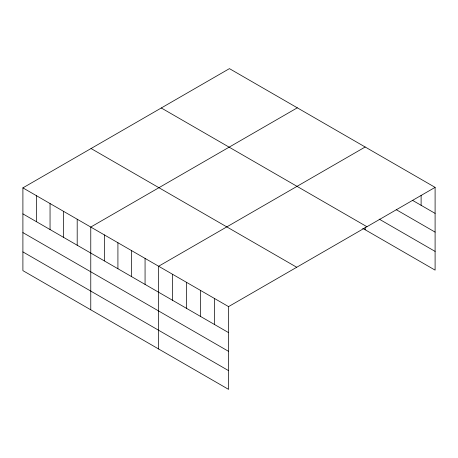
<?xml version="1.0" encoding="UTF-8"?>
<svg xmlns="http://www.w3.org/2000/svg" width="458" height="458" viewBox="0 0 458 458"><rect width="100%" height="100%" fill="white"/><g stroke="black" fill="none" stroke-linecap="round" stroke-linejoin="round"><path stroke-width="0.69" d="M22.9 187.872L228.565 306.614L228.565 389.369L22.9 270.632L22.9 187.872L229.435 68.631L435.1 187.368L435.1 270.128L362.707 228.33M297.305 107.813L90.77 227.054L90.77 309.814M365.175 147.001L158.64 266.241L158.64 348.996M228.565 306.614L435.1 187.368M412.601 200.392L435.1 213.376M396.187 209.638L435.1 232.109M379.161 219.101L435.1 251.402M161.279 107.979L366.944 226.721M91.056 148.524L296.721 267.26M22.9 213.88L228.565 332.623M22.9 232.607L228.565 351.349M22.9 251.9L228.565 370.642M421.114 195.463L421.114 205.304M365.175 227.082L365.175 229.756M214.579 298.536L214.579 324.545M200.598 290.464L200.598 316.472M186.612 282.386L186.612 308.4M172.626 274.313L172.626 300.322M145.066 258.404L145.066 284.412M131.492 250.566L131.492 276.575M117.918 242.729L117.918 268.737M104.344 234.891L104.344 260.9M77.196 219.216L77.196 245.23M63.622 211.384L63.622 237.393M50.048 203.547L50.048 229.555M36.474 195.709L36.474 221.718"/></g></svg>
